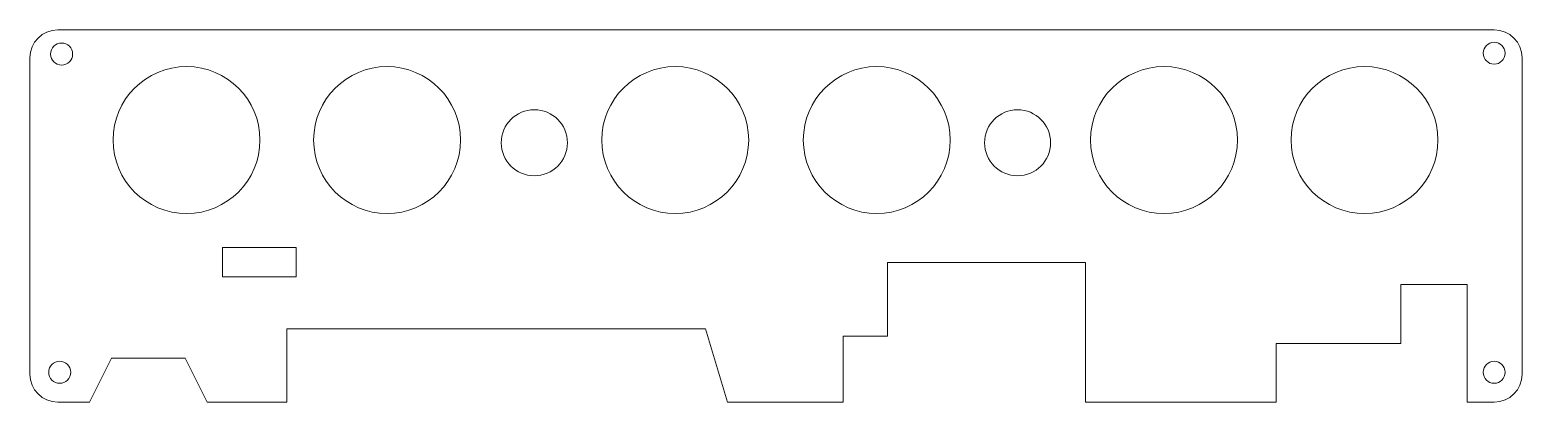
# Model space of a CAD drawing. Header units: millimetres. Extents: x 0 to 203, y 0 to 51.
import ezdxf

# ---------------------------------------------------------------- set-up
doc = ezdxf.new("R2010")
doc.units = ezdxf.units.MM

msp = doc.modelspace()

# ---------------------------------------------------------------- linework, layer by layer
at = {"color": 7, "linetype": 'Continuous', "lineweight": 15}
for p, q in [((3.8, 50.673), (199.4, 50.673)), ((0, 3.8), (0, 46.873)), ((203.2, 3.8), (203.2, 46.873)), ((26.242, 21.05), (36.242, 21.05)), ((26.242, 21.05), (26.242, 17.05)), ((36.242, 21.05), (36.242, 17.05)), ((116.764, 19), (116.764, 9)), ((143.764, 19), (116.764, 19)), ((143.764, 0), (143.764, 19)), ((26.242, 17.05), (36.242, 17.05)), ((186.7, 16), (186.7, 8)), ((186.7, 16), (195.7, 16)), ((195.7, 0), (195.7, 16)), ((35, 0), (35, 10)), ((35, 10), (92, 10)), ((92, 10), (95, 0)), ((110.764, 9), (110.764, 0)), ((116.764, 9), (110.764, 9)), ((169.7, 0), (169.7, 8)), ((169.7, 8), (186.7, 8)), ((11.129, 6), (8.129, 0)), ((11.129, 6), (21.129, 6)), ((21.129, 6), (24.129, 0)), ((3.8, 0), (8.129, 0)), ((24.129, 0), (35, 0)), ((95, 0), (110.764, 0)), ((143.764, 0), (169.7, 0)), ((195.7, 0), (199.4, 0))]:
    msp.add_line(p, q, dxfattribs=at)
for centre, radius in [((4.318, 47.371), 1.5), ((199.39, 47.498), 1.5), ((21.336, 35.673), 10), ((48.641, 35.673), 10), ((87.884, 35.673), 10), ((115.316, 35.673), 10), ((154.432, 35.673), 10), ((181.737, 35.673), 10), ((68.691, 35.306), 4.5), ((134.493, 35.306), 4.5), ((4.064, 4.064), 1.5), ((199.39, 4.064), 1.5)]:
    msp.add_circle(centre, radius, dxfattribs=at)
for centre, start, end in [((3.8, 46.873), 90, 180), ((199.4, 46.873), 0, 90), ((3.8, 3.8), 180, 270), ((199.4, 3.8), 270, 0)]:
    msp.add_arc(centre, 3.8, start, end, dxfattribs=at)

doc.saveas('drawing.dxf')
